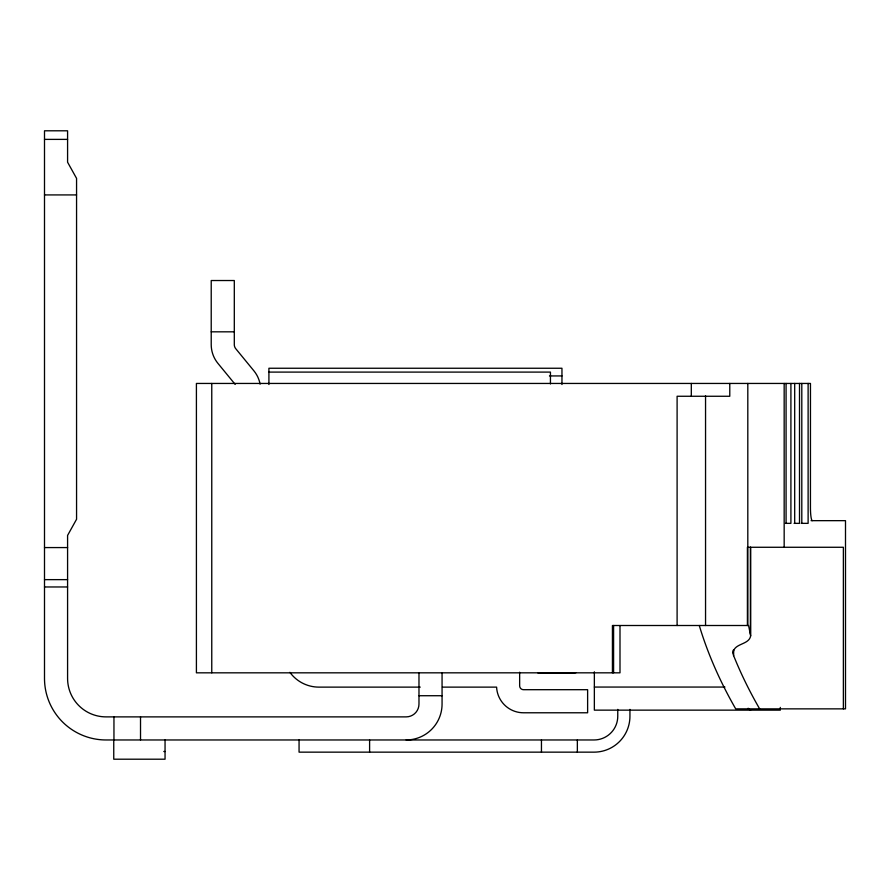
<?xml version="1.0" encoding="UTF-8"?>
<svg xmlns="http://www.w3.org/2000/svg" width="890" height="890" viewBox="0 0 890 890"><rect width="100%" height="100%" fill="white"/><g stroke="black" fill="none" stroke-linecap="round" stroke-linejoin="round"><path stroke-width="1.33" d="M750.659 547.272L750.659 635.838C749.113 645.239 733.783 642.892 733.115 653.071A38.159 15.553 3.8 0 0 733.638 655.663A1759.741 716.995 3.8 0 0 759.648 708.863M44.5 139.385L67.584 139.385M44.5 194.921L76.562 194.921M211.219 331.825L234.304 331.825M268.913 372.098L550.443 372.098L550.443 383.946M549.453 375.936L561.957 375.936M811.068 520.661L845.5 520.661L845.5 708.863L735.696 708.863A1787.632 728.354 3.8 0 1 719.242 677.335A1790.925 729.7 3.8 0 1 699.273 625.503M785.47 523.353L790.91 523.353L790.91 383.445M794.08 523.353L799.509 523.353L799.509 383.445M801.245 523.353L808.12 523.353L808.12 383.445M44.5 547.572L67.584 547.572M44.5 579.635L67.584 579.635M44.5 586.966L67.584 586.966M537.927 672.951L572.548 672.951A21.805 21.805 0 0 0 575.964 672.684M420.258 687.125L318.943 687.125A35.912 35.912 0 0 1 289.895 672.328M442.464 687.125L496.598 687.125A26.934 26.934 0 0 0 523.498 712.779L587.623 712.779L587.623 689.694L523.498 689.694A3.849 3.849 0 0 1 519.649 685.845L519.649 672.217M594.353 687.058L724.95 687.058M418.979 695.724L442.063 695.724M163.793 751.505L165.051 751.505M748.946 709.319L750.582 710.142L748.123 708.251M235.194 384.413L217.917 363.354A29.492 29.492 0 0 1 211.219 344.641L211.219 280.528L234.304 280.528L234.304 344.641A6.408 6.408 0 0 0 235.761 348.713L253.895 370.819A29.492 29.492 0 0 1 260.103 384.157M750.659 635.838L748.568 625.503L612.431 625.503L612.431 672.829M843.375 708.863L843.375 547.272L747.411 547.272L747.411 625.503M801.801 383.445L801.801 523.353M794.692 383.445L794.692 523.353M786.081 383.445L786.081 523.353M784.168 383.445L784.168 547.272M780.308 707.405L780.308 710.142L594.353 710.142L594.353 671.805M750.392 547.272L750.392 634.181M747.811 383.445L747.811 625.503M733.638 650.112L733.638 655.663M733.115 650.323L733.115 653.071M729.778 383.445L729.778 396.261L677.101 396.261L677.101 625.503M705.548 395.894L705.548 625.503M691.308 383.445L691.308 396.261M629.942 709.386L629.942 716.239A35.912 35.912 0 0 1 594.031 752.15L299.062 752.15L299.062 739.968M619.996 625.703L619.996 672.829L196.412 672.829L196.412 383.445L810.467 383.445L810.445 507.823A12.894 1.88 -90 0 0 812.336 520.617M617.76 709.386L617.76 716.239A23.73 23.73 0 0 1 594.031 739.968L106.055 739.968A61.555 61.555 0 0 1 44.5 678.403L44.5 130.797L67.584 130.797L67.584 162.214L76.562 178.378L76.562 519.259L67.584 535.413L67.584 678.403A38.47 38.47 0 0 0 106.055 716.884L406.151 716.884A12.827 12.827 0 0 0 418.979 704.057L418.979 672.829M613.588 625.503L613.588 672.829M577.354 739.968L577.354 752.15M561.957 384.513L561.957 368.249L268.913 368.249L268.913 384.513M541.454 739.968L541.454 752.15M442.063 672.829L442.063 704.057A35.912 35.912 0 0 1 406.151 739.968M369.606 739.968L369.606 752.15M211.764 383.445L211.764 672.829M165.051 739.968L165.051 759.203L113.753 759.203L113.753 739.968M140.52 716.884L140.52 739.968M113.953 716.884L113.953 739.968"/></g></svg>
